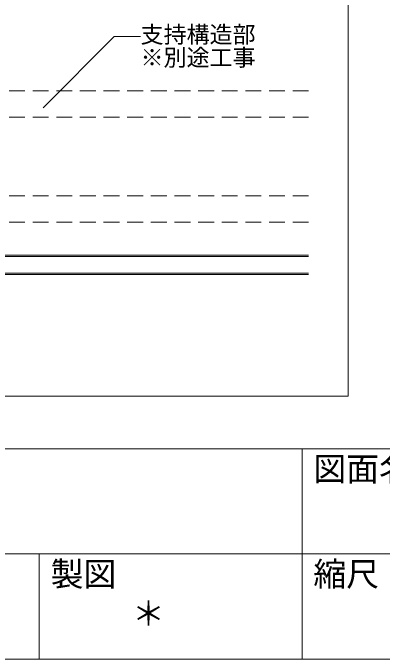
# Model space of a CAD drawing. Units: millimetres, scale not verified. Extents: x -1950 to 1950, y -1347 to 1325.
# Drawn here: x 479.9 to 760.9, y -1325 to -833.6 of the extents above; entities that cross this region are included whole.
import ezdxf
from ezdxf.enums import TextEntityAlignment as Align

# ---------------------------------------------------------------- set-up
doc = ezdxf.new("R2010")
doc.units = ezdxf.units.MM
doc.header["$LTSCALE"] = 10
doc.linetypes.add('DASHED1', pattern=[1.8, 1.2, -0.6])
for name, color, linetype, lineweight in [('4-2_野縁受け', 3, 'Continuous', 18), ('4-6_文字', 7, 'Continuous', 18), ('4-9_躯体他', 4, 'Continuous', 9), ('F-3_野縁', 3, 'Continuous', 18)]:
    doc.layers.add(name, color=color, linetype=linetype, lineweight=lineweight)
doc.layers.add('F-6_文字', color=7, linetype='Continuous')
doc.styles.add('ＭＳ ゴシック', font='')
doc.styles.get('ＭＳ ゴシック').set_extended_font_data('MS Gothic')

msp = doc.modelspace()

# ---------------------------------------------------------------- linework, layer by layer
at = {"layer": '4-2_野縁受け'}
for p, q in [((118.66, -1017.73), (705, -1017.73)), ((118.66, -1018.93), (705, -1018.93)), ((98.66, -1031.43), (705, -1031.43)), ((98.66, -1032.43), (705, -1032.43))]:
    msp.add_line(p, q, dxfattribs=at)
at = {"layer": '4-6_文字'}
for q in [(502.92, -905.69), (577.12, -851.49)]:
    msp.add_line((557.12, -851.49), q, dxfattribs=at)
at = {"layer": '4-9_躯体他', "linetype": 'DASHED1'}
for p, q in [((705, -892.73), (67.68, -892.73)), ((705, -912.73), (67.68, -912.73)), ((705, -972.73), (67.68, -972.73)), ((705, -992.73), (67.68, -992.73))]:
    msp.add_line(p, q, dxfattribs=at)
at = {"layer": 'F-3_野縁'}
for p, q in [((735, -513.82), (735, -1125)), ((20, -1125), (735, -1125)), ((-1950, -1165), (1950, -1165)), ((-1950, -1325), (1950, -1325))]:
    msp.add_line(p, q, dxfattribs=at)
at = {"layer": 'F-3_野縁', "color": 7}
for p, q in [((700, -1165), (700, -1325)), ((100, -1245), (1950, -1245)), ((500, -1245), (500, -1325))]:
    msp.add_line(p, q, dxfattribs=at)

# ---------------------------------------------------------------- texts
at = {"layer": '4-6_文字', "style": 'ＭＳ ゴシック'}
for s, p in [('支持構造部', (577.12, -860.24)), ('※別途工事', (577.12, -877.74))]:
    msp.add_text(s, height=12.83, dxfattribs=at).set_placement(p, align=Align.BOTTOM_LEFT)
at = {"layer": 'F-6_文字', "style": 'ＭＳ ゴシック'}
for s, p in [('図面名称', (708.63, -1195)), ('製図', (508.63, -1275)), ('縮尺', (708.63, -1275)), ('＊', (570.63, -1305))]:
    msp.add_text(s, height=18.33, dxfattribs=at).set_placement(p, align=Align.BOTTOM_LEFT)

doc.saveas('drawing.dxf')
